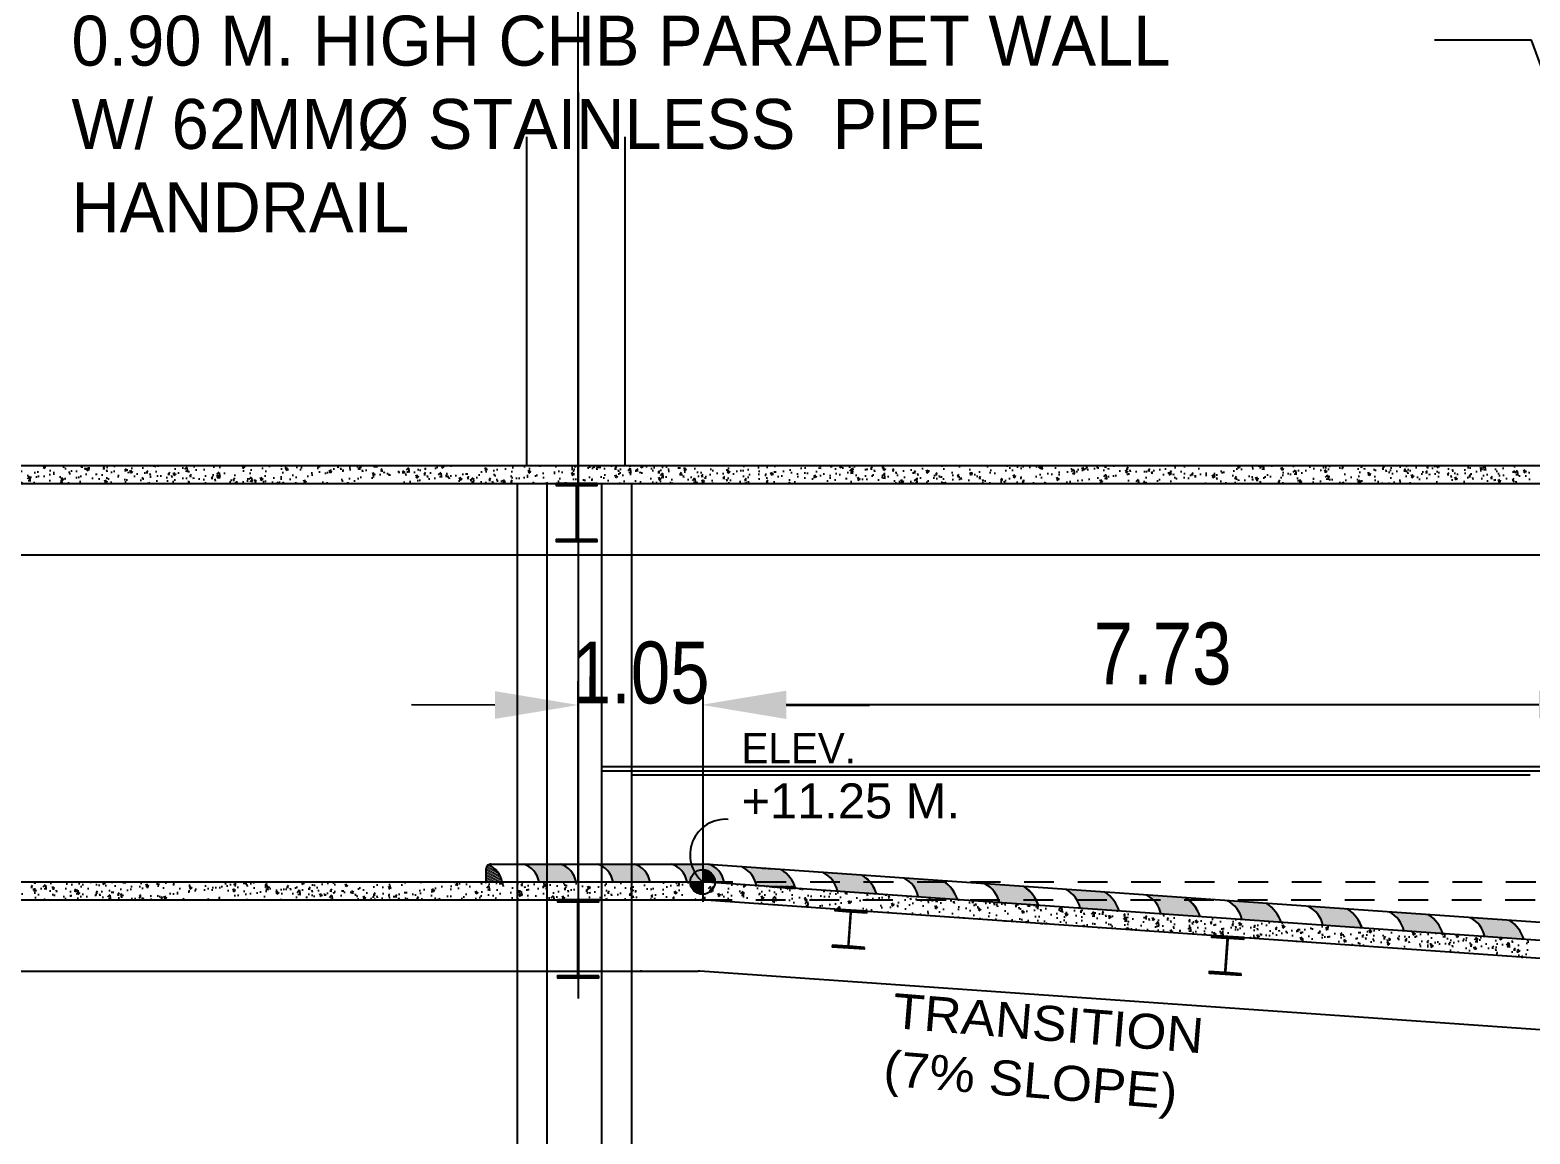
# Model space of a CAD drawing. Header units: millimetres. Extents: x 2148 to 2681, y 758 to 986.
# Drawn here: x 2183.54 to 2189.85, y 789.09 to 793.73 of the extents above; entities that cross this region are included whole.
import ezdxf

# ---------------------------------------------------------------- set-up
doc = ezdxf.new("R2010")
doc.units = ezdxf.units.MM
for name, pattern in [('CENTER2', [28.575, 19.05, -3.175, 3.175, -3.175]), ('HIDDEN2', [0.1875, 0.125, -0.0625]), ('PHANTOMX2', [5, 2.5, -0.5, 0.5, -0.5, 0.5, -0.5])]:
    doc.linetypes.add(name, pattern=pattern)
for name, color, linetype in [('0.4', 121, 'Continuous'), ('D', 1, 'Continuous'), ('DR', 7, 'Continuous'), ('grid', 241, 'PHANTOMX2'), ('hacht', 8, 'Continuous'), ('HATCH', 8, 'Continuous'), ('S_GRID LINES', 252, 'Continuous')]:
    doc.layers.add(name, color=color, linetype=linetype)
doc.styles.add('ARIALNW', font='ARIALN.TTF')
doc.styles.add('MMTX$0$ESMX$0$X-OPTA1D', font='x-opta1d')
doc.dimstyles.new('DIM 200', dxfattribs={"dimtxt": 0.36, "dimasz": 0.35, "dimexe": 0.1, "dimexo": 0, "dimgap": 0.08, "dimtad": 1, "dimlfac": 2, "dimrnd": 0.005, "dimzin": 1, "dimdsep": 46, "dimtxsty": 'ARIALNW', "dimcen": 0.09, "dimclrd": 6, "dimclre": 6, "dimclrt": 13, "dimadec": 0, "dimazin": 0, "dimtfac": 1, "dimtofl": 0, "dimtmove": 2, "dimatfit": 3, "dimfxl": 1, "dimtolj": 1, "dimtzin": 0, "dimarcsym": 0})
pattern_1 = [(50, (280.88047, -748.60761), (0.0910923345, -0.0079695428), [0.009525, -0.104775]), (355, (280.88047, -748.60761), (-0.017621413, 0.0955283214), [0.00762, -0.08382]), (100.451, (280.88806, -748.60828), (0.0734712508, 0.087558344), [0.008095, -0.089045]), (46.1842, (280.88047, -748.58221), (0.1355395204, -0.021021164), [0.0142875, -0.1571625]), (96.6356, (280.89177, -748.58396), (0.118702117, 0.123712778), [0.0121425, -0.1335675]), (351.184, (280.88047, -748.58221), (0.118702303, 0.123712559), [0.01143, -0.12573]), (21, (280.89317, -748.58856), (0.07580744, -0.0511327593), [0.009525, -0.104775]), (326, (280.89317, -748.58856), (0.030901014, 0.092093983), [0.00762, -0.08382]), (71.4514, (280.89949, -748.59282), (0.1067082454, 0.040961429), [0.008095, -0.089045]), (37.5, (280.88047, -748.607613), (0.00154430163, 0.04227751944), [0, -0.082804, 0, -0.08509, 0, -0.0841375]), (7.5, (280.88047, -748.607613), (0.03340983126, 0.0500902874), [0, -0.048514, 0, -0.080899, 0, -0.0320675]), (327.5, (280.85215, -748.607613), (0.0677952976, -0.002864372), [0, -0.03175, 0, -0.09906, 0, -0.131445]), (317.5, (280.83945, -748.607613), (0.0740645907, 0.0127132455), [0, -0.041275, 0, -0.065786, 0, -0.093345])]

# ---------------------------------------------------------------- blocks, each defined once
blk = doc.blocks.new('*D2215')
at = {"color": 6, "lineweight": -2, "transparency": 16777216}
for p, q in [((2185.8484, 792.0702), (2185.8484, 794.3504)), ((2190.0994, 791.8271), (2190.0994, 794.3504)), ((2186.1984, 794.2504), (2189.7494, 794.2504))]:
    blk.add_line(p, q, dxfattribs=at)
at = {"color": 6, "transparency": 16777216}
for points in [[(2186.1984, 794.3088), (2186.1984, 794.1921), (2185.8484, 794.2504)], [(2189.7494, 794.3088), (2189.7494, 794.1921), (2190.0994, 794.2504)]]:
    blk.add_solid(points, dxfattribs=at)
at = {"layer": 'Defpoints', "color": 0, "transparency": 16777216}
for p in [(2190.0994, 794.2504), (2185.8484, 792.0702), (2190.0994, 791.8271, 0)]:
    blk.add_point(p, dxfattribs=at)
at = {"color": 13, "transparency": 16777216, "insert": (2187.9739, 794.5142), "char_height": 0.36, "attachment_point": 5, "style": 'ARIALNW'}
blk.add_mtext('\\A1;8.50', dxfattribs=at)
blk = doc.blocks.new('*D2216')
at = {"color": 6, "lineweight": -2, "transparency": 16777216}
for p, q in [((2181.8484, 792.0702), (2181.8484, 794.3504)), ((2185.8484, 791.8271), (2185.8484, 794.3504)), ((2182.1984, 794.2504), (2185.4984, 794.2504))]:
    blk.add_line(p, q, dxfattribs=at)
at = {"color": 6, "transparency": 16777216}
for points in [[(2182.1984, 794.3088), (2182.1984, 794.1921), (2181.8484, 794.2504)], [(2185.4984, 794.3088), (2185.4984, 794.1921), (2185.8484, 794.2504)]]:
    blk.add_solid(points, dxfattribs=at)
at = {"layer": 'Defpoints', "color": 0, "transparency": 16777216}
for p in [(2185.8484, 794.2504), (2181.8484, 792.0702), (2185.8484, 791.8271, 0)]:
    blk.add_point(p, dxfattribs=at)
at = {"color": 13, "transparency": 16777216, "insert": (2183.8484, 794.5142), "char_height": 0.36, "attachment_point": 5, "style": 'ARIALNW'}
blk.add_mtext('\\A1;8.00', dxfattribs=at)
blk = doc.blocks.new('*D2222')
at = {"layer": 'D', "color": 6, "lineweight": -2, "transparency": 16777216}
for p, q in [((2185.8484, 790.1521), (2185.8488, 790.9957)), ((2186.3735, 790.1519), (2186.3739, 790.9955)), ((2185.4988, 790.8959), (2185.1488, 790.8961)), ((2186.7238, 790.8953), (2187.0738, 790.8952))]:
    blk.add_line(p, q, dxfattribs=at)
at = {"layer": 'D', "color": 6, "transparency": 16777216}
for points in [[(2185.4988, 790.9542), (2185.4988, 790.8376), (2185.8488, 790.8957)], [(2186.7239, 790.9537), (2186.7238, 790.837), (2186.3738, 790.8955)]]:
    blk.add_solid(points, dxfattribs=at)
at = {"layer": 'Defpoints', "color": 0, "transparency": 16777216}
for p in [(2185.8488, 790.8957), (2185.8484, 790.1521, 0), (2186.3735, 790.1519, 0)]:
    blk.add_point(p, dxfattribs=at)
at = {"layer": 'D', "color": 13, "transparency": 16777216, "insert": (2186.1114, 791.0306), "char_height": 0.26, "attachment_point": 5, "rotation": 359.97342, "style": 'ARIALNW'}
blk.add_mtext('\\A1;1.05', dxfattribs=at)
blk = doc.blocks.new('*D2223')
at = {"layer": 'D', "color": 6, "lineweight": -2, "transparency": 16777216}
for p, q in [((2186.3735, 790.1519), (2186.3735, 790.9978)), ((2190.2367, 789.8818), (2190.2367, 790.9978)), ((2186.7235, 790.8978), (2189.8867, 790.8978))]:
    blk.add_line(p, q, dxfattribs=at)
at = {"layer": 'D', "color": 6, "transparency": 16777216}
for points in [[(2186.7235, 790.9561), (2186.7235, 790.8394), (2186.3735, 790.8978)], [(2189.8867, 790.9561), (2189.8867, 790.8394), (2190.2367, 790.8978)]]:
    blk.add_solid(points, dxfattribs=at)
at = {"layer": 'Defpoints', "color": 0, "transparency": 16777216}
for p in [(2190.2367, 790.8978), (2186.3735, 790.1519, 0), (2190.2367, 789.8818, 0)]:
    blk.add_point(p, dxfattribs=at)
at = {"layer": 'D', "color": 13, "transparency": 16777216, "insert": (2188.3051, 791.1105), "char_height": 0.26, "attachment_point": 5, "style": 'ARIALNW'}
blk.add_mtext('\\A1;7.73', dxfattribs=at)
blk = doc.blocks.new('CROSS')
for points in [[(1929.661, 1536.438), (1929.661, 1536.31), (1929.784, 1536.31, 0.403523)], [(1929.661, 1536.182), (1929.661, 1536.31), (1929.527, 1536.31, 0.424985)]]:
    blk.add_hatch(color=2).paths.add_polyline_path(points)
at = {"color": 2}
for p, q in [((1929.661, 1536.104), (1929.661, 1536.512)), ((1929.388, 1536.31), (1929.927, 1536.31))]:
    blk.add_line(p, q, dxfattribs=at)
blk.add_circle((1929.656, 1536.31), 0.128, dxfattribs=at)

msp = doc.modelspace()

# ---------------------------------------------------------------- hatches: boundary and pattern name
at = {"layer": 'D'}
h = msp.add_hatch(dxfattribs=at)
h.set_pattern_fill('AR-CONC', color=256, scale=0.0005, style=0)
h.set_pattern_definition(pattern_1)
h.paths.add_polyline_path([(2184.540771, 791.9021405), (2183.3690792, 791.9021405), (2183.3690792, 791.8271405), (2184.540771, 791.8271405)])
h = msp.add_hatch(dxfattribs=at)
h.set_pattern_fill('AR-CONC', color=256, scale=0.0005, style=0)
h.set_pattern_definition(pattern_1)
h.paths.add_polyline_path([(2185.5935748, 791.9021405), (2184.540771, 791.9021405), (2184.540771, 791.8271405), (2185.5935748, 791.8271405)])
h = msp.add_hatch(dxfattribs=at)
h.set_pattern_fill('AR-CONC', color=256, scale=0.0005, style=0)
h.set_pattern_definition(pattern_1)
h.paths.add_polyline_path([(2186.0738887, 791.9021405), (2185.9478688, 791.9021405), (2185.9478688, 791.8271405), (2186.0738887, 791.8271405)])
h.paths.add_polyline_path([(2185.9478688, 791.9021405), (2185.8484396, 791.9021405), (2185.8484396, 791.8271405), (2185.9358229, 791.8271405), (2185.9478688, 791.8271405)])
h.paths.add_polyline_path([(2185.8484396, 791.9021405), (2185.7189693, 791.9021405), (2185.7189693, 791.8271405), (2185.8484396, 791.8271405)])
h.paths.add_polyline_path([(2185.7189693, 791.9021405), (2185.5935748, 791.9021405), (2185.5935748, 791.8271405), (2185.7189693, 791.8271405)])
h = msp.add_hatch(dxfattribs=at)
h.set_pattern_fill('AR-CONC', color=256, scale=0.0005, style=0)
h.set_pattern_definition(pattern_1)
h.paths.add_polyline_path([(2187.4288107, 791.9021405), (2186.0738887, 791.9021405), (2186.0738887, 791.8271405), (2187.4288107, 791.8271405)])
h = msp.add_hatch(dxfattribs=at)
h.set_pattern_fill('AR-CONC', color=256, scale=0.0005, style=0)
h.set_pattern_definition(pattern_1)
h.paths.add_polyline_path([(2188.7163393, 791.9021405), (2187.4288107, 791.9021405), (2187.4288107, 791.8271405), (2188.7163393, 791.8271405)])
h = msp.add_hatch(dxfattribs=at)
h.set_pattern_fill('AR-CONC', color=256, scale=0.0005, style=0)
h.set_pattern_definition(pattern_1)
h.paths.add_polyline_path([(2189.8484303, 791.9021405), (2188.7163393, 791.9021405), (2188.7163393, 791.8271405), (2189.8484303, 791.8271405)])
h = msp.add_hatch(dxfattribs=at)
h.set_pattern_fill('DOTS', color=256, scale=0.001, angle=4.02526987, style=0)
h.set_pattern_definition([(4.02526987, (279.9472075, -746.8576131), (0.0006803551272, 0.0016393023557), [0, -0.0015875])])
edge = h.paths.add_edge_path()
edge.add_arc((2185.4837304, 790.2044561), 0.0227943, 121.87147833, 180.49772234)
edge.add_line((2185.4609369, 790.2042581), (2185.4611633, 790.1521405))
edge.add_line((2185.4611633, 790.1521405), (2185.528872, 790.1521405))
edge.add_arc((2185.4328376, 790.1341724), 0.0977008, 10.59752916, 66.56463581)
h = msp.add_hatch(dxfattribs=at)
h.set_pattern_fill('DOTS', color=256, scale=0.001, angle=4.02526987, style=0)
h.set_pattern_definition([(4.02526987, (280.2582955, -746.8576131), (0.0006803551272, 0.0016393023557), [0, -0.0015875])])
h.paths.add_polyline_path([(2185.83996, 790.1521405, 0.274956796), (2185.7739655, 790.2271405), (2185.6184214, 790.2271405, -0.274956796), (2185.684416, 790.1521405)])
h = msp.add_hatch(dxfattribs=at)
h.set_pattern_fill('DOTS', color=256, scale=0.001, angle=4.02526987, style=0)
h.set_pattern_definition([(4.02526987, (280.5693835, -746.8576131), (0.0006803551272, 0.0016393023557), [0, -0.0015875])])
h.paths.add_polyline_path([(2186.151048, 790.1521405, 0.274956796), (2186.0850535, 790.2271405), (2185.9295095, 790.2271405, -0.274956796), (2185.995504, 790.1521405)])
h = msp.add_hatch(dxfattribs=at)
h.set_pattern_fill('DOTS', color=256, scale=0.001, angle=4.02526987, style=0)
h.set_pattern_definition([(4.02526987, (280.8804715, -746.8576131), (0.0006803551272, 0.0016393023557), [0, -0.0015875])])
h.paths.add_polyline_path([(2186.4621361, 790.1521405, 0.274956796), (2186.3961415, 790.2271405), (2186.2405975, 790.2271405, -0.274956796), (2186.306592, 790.1521405)])
at = {"layer": 'D', "extrusion": (2.04865e-08, -2.09146e-09, 1)}
h = msp.add_hatch(dxfattribs=at)
h.set_pattern_fill('DOTS', color=256, scale=0.001, angle=4.02526987, style=0)
h.set_pattern_definition([(4.02526987, (370.6589062, -875.5780285), (0.0006803551272, 0.0016393023557), [0, -0.0015875])])
h.paths.add_polyline_path([(2186.7034, 790.2038215), (2186.5382366, 790.2154848, -0.226428862), (2186.5988847, 790.1360152), (2186.7633952, 790.1243981, 0.168391638)])
at = {"layer": 'D'}
h = msp.add_hatch(dxfattribs=at)
h.set_pattern_fill('AR-CONC', color=256, scale=0.0005, style=0)
h.set_pattern_definition(pattern_1)
h.paths.add_polyline_path([(2184.540771, 790.1521405), (2183.3690792, 790.1521405), (2183.3690792, 790.0771405), (2184.540771, 790.0771405)])
h = msp.add_hatch(dxfattribs=at)
h.set_pattern_fill('AR-CONC', color=256, scale=0.0005, style=0)
h.set_pattern_definition(pattern_1)
h.paths.add_polyline_path([(2185.5935748, 790.1521405), (2184.540771, 790.1521405), (2184.540771, 790.0771405), (2185.5935748, 790.0771405)])
h = msp.add_hatch(dxfattribs=at)
h.set_pattern_fill('AR-CONC', color=256, scale=0.0005, style=0)
h.set_pattern_definition(pattern_1)
h.paths.add_polyline_path([(2186.0738887, 790.1521405), (2185.9478688, 790.1521405), (2185.9478688, 790.0771405), (2186.0738887, 790.0771405)])
h.paths.add_polyline_path([(2185.9478688, 790.1521405), (2185.8484396, 790.1521405), (2185.8484396, 790.0771405), (2185.9358229, 790.0771405), (2185.9478688, 790.0771405)])
h.paths.add_polyline_path([(2185.8484396, 790.1521405), (2185.7189693, 790.1521405), (2185.7189693, 790.0771405), (2185.8484396, 790.0771405)])
h.paths.add_polyline_path([(2185.7189693, 790.1521405), (2185.5935748, 790.1521405), (2185.5935748, 790.0771405), (2185.7189693, 790.0771405)])
h = msp.add_hatch(dxfattribs=at)
h.set_pattern_fill('AR-CONC', color=256, scale=0.0005, style=0)
h.set_pattern_definition(pattern_1)
h.paths.add_polyline_path([(2186.370019, 790.1521405), (2186.0738887, 790.1521405), (2186.0738887, 790.0771405), (2186.3673999, 790.0771405), (2186.3708835, 790.0768969), (2187.3387436, 790.0769171), (2187.3398777, 790.0843213)])
at = {"layer": 'D', "extrusion": (2.04865e-08, -2.09146e-09, 1)}
h = msp.add_hatch(dxfattribs=at)
h.set_pattern_fill('DOTS', color=256, scale=0.001, angle=4.02526987, style=0)
h.set_pattern_definition([(4.02526987, (370.9989574, -875.6018072), (0.0006803551272, 0.0016393023557), [0, -0.0015875])])
h.paths.add_polyline_path([(2187.0434512, 790.1800428), (2186.8782878, 790.1917061, -0.226428862), (2186.9389358, 790.1122366), (2187.1034464, 790.1006194, 0.168391638)])
h = msp.add_hatch(dxfattribs=at)
h.set_pattern_fill('DOTS', color=256, scale=0.001, angle=4.02526987, style=0)
h.set_pattern_definition([(4.02526987, (371.3390086, -875.6255859), (0.0006803551272, 0.0016393023557), [0, -0.0015875])])
h.paths.add_polyline_path([(2187.3835023, 790.1562641), (2187.218339, 790.1679274, -0.226428862), (2187.278987, 790.0884579), (2187.4434976, 790.0768407, 0.168391638)])
h = msp.add_hatch(dxfattribs=at)
h.set_pattern_fill('DOTS', color=256, scale=0.001, angle=4.02526987, style=0)
h.set_pattern_definition([(4.02526987, (371.6790598, -875.6493646), (0.0006803551272, 0.0016393023557), [0, -0.0015875])])
h.paths.add_polyline_path([(2187.7235535, 790.1324854), (2187.5583901, 790.1441487, -0.226428862), (2187.6190382, 790.0646792), (2187.7835487, 790.053062, 0.168391638)])
at = {"layer": 'D'}
h = msp.add_hatch(dxfattribs=at)
h.set_pattern_fill('AR-CONC', color=256, scale=0.0005, style=0)
h.set_pattern_definition(pattern_1)
h.paths.add_polyline_path([(2187.3387436, 790.0769171), (2186.3708835, 790.0768969), (2187.3284847, 790.0099349)])
at = {"layer": 'D', "extrusion": (2.04865e-08, -2.09146e-09, 1)}
h = msp.add_hatch(dxfattribs=at)
h.set_pattern_fill('DOTS', color=256, scale=0.001, angle=4.02526987, style=0)
h.set_pattern_definition([(4.02526987, (370.6589062, -875.5780285), (0.0006803551272, 0.0016393023557), [0, -0.0015875])])
edge = h.paths.add_edge_path()
edge.add_line((2186.7602012, 790.1333024), (2186.6373018, 790.1333024))
edge.add_line((2186.6373018, 790.1333024), (2186.7633952, 790.1243981))
edge.add_ellipse((2186.6188264, 790.0775644), major_axis=(0, 0.1519656), ratio=1, start_angle=-72.05007153, end_angle=-68.4828343)
at = {"layer": 'D'}
h = msp.add_hatch(dxfattribs=at)
h.set_pattern_fill('AR-CONC', color=256, scale=0.0005, style=0)
h.set_pattern_definition(pattern_1)
h.paths.add_polyline_path([(2188.4596945, 789.930833), (2188.4909981, 790.0038272), (2187.445732, 790.0769193), (2187.3387436, 790.0769171), (2187.3284847, 790.0099349)])
at = {"layer": 'D', "extrusion": (2.04865e-08, -2.09146e-09, 1)}
h = msp.add_hatch(dxfattribs=at)
h.set_pattern_fill('DOTS', color=256, scale=0.001, angle=4.02526987, style=0)
h.set_pattern_definition([(4.02526987, (372.0187238, -875.6728813), (0.0006803551272, 0.0016393023557), [0, -0.0015875])])
h.paths.add_polyline_path([(2188.0632175, 790.1089687), (2187.8980541, 790.1206319, -0.226428862), (2187.9587022, 790.0411624), (2188.1232128, 790.0295452, 0.168391638)])
h = msp.add_hatch(dxfattribs=at)
h.set_pattern_fill('DOTS', color=256, scale=0.001, angle=4.02526987, style=0)
h.set_pattern_definition([(4.02526987, (372.359165, -875.6969222), (0.0006803551272, 0.0016393023557), [0, -0.0015875])])
h.paths.add_polyline_path([(2188.4036587, 790.0849278), (2188.2384954, 790.0965911, -0.226428862), (2188.2991434, 790.0171216), (2188.463654, 790.0055044, 0.168391638)])
h = msp.add_hatch(dxfattribs=at)
h.set_pattern_fill('DOTS', color=256, scale=0.001, angle=4.02526987, style=0)
h.set_pattern_definition([(4.02526987, (372.698829, -875.720439), (0.0006803551272, 0.0016393023557), [0, -0.0015875])])
h.paths.add_polyline_path([(2188.7433227, 790.0614111), (2188.5781594, 790.0730744, -0.226428862), (2188.6388074, 789.9936048), (2188.803318, 789.9819876, 0.168391638)])
h = msp.add_hatch(dxfattribs=at)
h.set_pattern_fill('DOTS', color=256, scale=0.001, angle=4.02526987, style=0)
h.set_pattern_definition([(4.02526987, (373.0392702, -875.7444798), (0.0006803551272, 0.0016393023557), [0, -0.0015875])])
h.paths.add_polyline_path([(2189.0837639, 790.0373702), (2188.9186006, 790.0490335, -0.226428862), (2188.9792486, 789.969564), (2189.1437592, 789.9579468, 0.168391638)])
h = msp.add_hatch(dxfattribs=at)
h.set_pattern_fill('DOTS', color=256, scale=0.001, angle=4.02526987, style=0)
h.set_pattern_definition([(4.02526987, (373.3793214, -875.7682585), (0.0006803551272, 0.0016393023557), [0, -0.0015875])])
h.paths.add_polyline_path([(2189.4238151, 790.0135915), (2189.2586518, 790.0252548, -0.226428862), (2189.3192998, 789.9457853), (2189.4838104, 789.9341681, 0.168391638)])
at = {"layer": 'D'}
h = msp.add_hatch(dxfattribs=at)
h.set_pattern_fill('AR-CONC', color=256, scale=0.0005, style=0)
h.set_pattern_definition(pattern_1)
h.paths.add_polyline_path([(2189.8503793, 789.8335868), (2189.8503793, 789.90877), (2188.4909981, 790.0038272), (2188.4596945, 789.930833)])
at = {"layer": 'D', "extrusion": (2.04865e-08, -2.09146e-09, 1)}
h = msp.add_hatch(dxfattribs=at)
h.set_pattern_fill('DOTS', color=256, scale=0.001, angle=4.02526987, style=0)
h.set_pattern_definition([(4.02526987, (373.7193726, -875.7920371), (0.0006803551272, 0.0016393023557), [0, -0.0015875])])
h.paths.add_polyline_path([(2189.7638663, 789.9898128), (2189.5987029, 790.0014761, -0.226428862), (2189.659351, 789.9220066), (2189.8238615, 789.9103894, 0.168391638)])
at = {"layer": 'HATCH', "ltscale": 0.5}
h = msp.add_hatch(dxfattribs=at)
h.set_pattern_fill('ANSI31', color=256, scale=0.008573, style=0)
h.set_pattern_definition([(45, (70550.4929468, 3148.2174702), (-0.000757771095196, 0.000757771095196), [])])
edge = h.paths.add_edge_path()
edge.add_line((2185.9291543, 791.5913774), (2185.8483026, 791.5913774))
edge.add_arc((2185.8483026, 791.5947208), 0.0033433, 174.09726707, 269.99999992, ccw=False)
edge.add_line((2185.844977, 791.5950646), (2185.844977, 791.8148802))
edge.add_arc((2185.8483026, 791.815224), 0.0033433, 89.63455454, 185.90273272, ccw=False)
edge.add_line((2185.8483239, 791.8185673), (2185.9291543, 791.8185673))
edge.add_line((2185.9291543, 791.8185673), (2185.9291543, 791.8271405))
edge.add_line((2185.9291543, 791.8271405), (2185.7558873, 791.8271405))
edge.add_line((2185.7558873, 791.8271405), (2185.7558873, 791.8185673))
edge.add_line((2185.7558873, 791.8185673), (2185.8364825, 791.8185673))
edge.add_arc((2185.8365038, 791.815224), 0.0033433, -4.29209344, 90.36544518, ccw=False)
edge.add_line((2185.8398377, 791.8149738), (2185.8398377, 791.594971))
edge.add_arc((2185.8365038, 791.5947208), 0.0033433, -89.99999963, 4.29209365, ccw=False)
edge.add_line((2185.8365038, 791.5913774), (2185.7558873, 791.5913774))
edge.add_line((2185.7558873, 791.5913774), (2185.7558873, 791.5828042))
edge.add_line((2185.7558873, 791.5828042), (2185.9291543, 791.5828042))
edge.add_line((2185.9291543, 791.5828042), (2185.9291543, 791.5913774))
h = msp.add_hatch(dxfattribs=at)
h.set_pattern_fill('ANSI31', color=256, scale=0.008573, style=0)
h.set_pattern_definition([(45, (70550.4989368, 3146.4674702), (-0.000757771095196, 0.000757771095196), [])])
edge = h.paths.add_edge_path()
edge.add_line((2185.9351442, 789.7567802), (2185.8542925, 789.7567802))
edge.add_arc((2185.8542925, 789.7601235), 0.0033433, 174.09726707, 269.99999992, ccw=False)
edge.add_line((2185.8509669, 789.7604673), (2185.8509669, 790.0648802))
edge.add_arc((2185.8542925, 790.065224), 0.0033433, 89.63455454, 185.90273272, ccw=False)
edge.add_line((2185.8543139, 790.0685673), (2185.9351442, 790.0685673))
edge.add_line((2185.9351442, 790.0685673), (2185.9351442, 790.0771405))
edge.add_line((2185.9351442, 790.0771405), (2185.7618772, 790.0771405))
edge.add_line((2185.7618772, 790.0771405), (2185.7618772, 790.0685673))
edge.add_line((2185.7618772, 790.0685673), (2185.8424724, 790.0685673))
edge.add_arc((2185.8424937, 790.065224), 0.0033433, -4.29209344, 90.36544518, ccw=False)
edge.add_line((2185.8458276, 790.0649738), (2185.8458276, 789.7603737))
edge.add_arc((2185.8424937, 789.7601235), 0.0033433, -89.99999963, 4.29209365, ccw=False)
edge.add_line((2185.8424937, 789.7567802), (2185.7618772, 789.7567802))
edge.add_line((2185.7618772, 789.7567802), (2185.7618772, 789.748207))
edge.add_line((2185.7618772, 789.748207), (2185.9351442, 789.748207))
edge.add_line((2185.9351442, 789.748207), (2185.9351442, 789.7567802))
h = msp.add_hatch(dxfattribs=at)
h.set_pattern_fill('ANSI31', color=256, scale=0.006687, angle=-4, style=0)
h.set_pattern_definition([(40.9999999999, (55509.7415252, -1096.140448), (-0.000548391295441, 0.000630852021072), [])])
edge = h.paths.add_edge_path()
edge.add_line((2187.0522997, 789.8769582), (2186.989389, 789.8813573))
edge.add_arc((2186.989571, 789.8839588), 0.0026078, 170.09726707, 265.99999993, ccw=False)
edge.add_line((2186.987002, 789.8844072), (2186.9967316, 790.0235469))
edge.add_arc((2186.999338, 790.0236335), 0.0026078, 85.63455453, 181.90273272, ccw=False)
edge.add_line((2186.9995365, 790.0262338), (2187.0624306, 790.0218358))
edge.add_line((2187.0624306, 790.0218358), (2187.062897, 790.0285066))
edge.add_line((2187.062897, 790.0285066), (2186.928078, 790.037934))
edge.add_line((2186.928078, 790.037934), (2186.9276115, 790.0312632))
edge.add_line((2186.9276115, 790.0312632), (2186.9903226, 790.026878))
edge.add_arc((2186.9901573, 790.0242755), 0.0026078, -8.29209345, 86.36544516, ccw=False)
edge.add_line((2186.9927378, 790.0238994), (2186.982998, 789.884614))
edge.add_arc((2186.9803903, 789.8846007), 0.0026078, -93.99999963, 0.29209365, ccw=False)
edge.add_line((2186.9802084, 789.8819993), (2186.9174807, 789.8863857))
edge.add_line((2186.9174807, 789.8863857), (2186.9170142, 789.8797148))
edge.add_line((2186.9170142, 789.8797148), (2187.0518333, 789.8702874))
edge.add_line((2187.0518333, 789.8702874), (2187.0522997, 789.8769582))
h = msp.add_hatch(dxfattribs=at)
h.set_pattern_fill('ANSI31', color=256, scale=0.006687, angle=-4, style=0)
h.set_pattern_definition([(40.9999999999, (55511.3251387, -1096.251185), (-0.000548391295441, 0.000630852021072), [])])
edge = h.paths.add_edge_path()
edge.add_line((2188.6359132, 789.7662211), (2188.5730025, 789.7706203))
edge.add_arc((2188.5731844, 789.7732217), 0.0026078, 170.09726708, 265.99999993, ccw=False)
edge.add_line((2188.5706155, 789.7736702), (2188.5803451, 789.9128099))
edge.add_arc((2188.5829515, 789.9128965), 0.0026078, 85.63455453, 181.90273272, ccw=False)
edge.add_line((2188.58315, 789.9154967), (2188.6460441, 789.9110987))
edge.add_line((2188.6460441, 789.9110987), (2188.6465105, 789.9177695))
edge.add_line((2188.6465105, 789.9177695), (2188.5116914, 789.927197))
edge.add_line((2188.5116914, 789.927197), (2188.511225, 789.9205262))
edge.add_line((2188.511225, 789.9205262), (2188.5739361, 789.916141))
edge.add_arc((2188.5737708, 789.9135385), 0.0026078, -8.29209345, 86.36544516, ccw=False)
edge.add_line((2188.5763513, 789.9131624), (2188.5666115, 789.773877))
edge.add_arc((2188.5640038, 789.7738637), 0.0026078, -93.99999963, 0.29209365, ccw=False)
edge.add_line((2188.5638219, 789.7712623), (2188.5010941, 789.7756486))
edge.add_line((2188.5010941, 789.7756486), (2188.5006277, 789.7689778))
edge.add_line((2188.5006277, 789.7689778), (2188.6354468, 789.7595503))
edge.add_line((2188.6354468, 789.7595503), (2188.6359132, 789.7662211))

# ---------------------------------------------------------------- linework, layer by layer
at = {"color": 2}
for p in [(2177.5935748, 790.0771405, 0), (2190.2278948, 789.8071884, 0)]:
    msp.add_line(p, (2186.3673999, 790.0771405, 0), dxfattribs=at)
at = {"color": 2, "extrusion": (-2.44828e-10, -1.12271e-07, 1)}
msp.add_arc((2186.3639078, 789.9771405, -0.0000892), 0.1, 85.99999999, 90, dxfattribs=at)
at = {"layer": '0.4', "color": 4, "ltscale": 0.5}
for p, q in [((2177.5935748, 791.9021405, 0), (2212.831817, 791.9021405, 0)), ((2177.5935748, 790.1521405, 0), (2186.370019, 790.1521405, 0)), ((2190.2367056, 789.8817554, 0), (2186.370019, 790.1521405, 0))]:
    msp.add_line(p, q, dxfattribs=at)
at = {"layer": '0.4', "color": 4, "ltscale": 0.5, "extrusion": (-1.53209e-10, -1.07815e-07, 1)}
msp.add_arc((2186.3665269, 790.0521405, -0.0000855), 0.1, 85.99999999, 90, dxfattribs=at)
at = {"layer": '0.4', "color": 4, "ltscale": 0.5, "extrusion": (3.10087e-09, 4.43446e-08, 1)}
msp.add_arc((2186.3665269, 790.0521405, 0.0000419), 0.1, 85.99999999, 90, dxfattribs=at)
at = {"layer": 'D', "color": 8, "ltscale": 0.5}
for p, q in [((2185.6326322, 791.9021405, -0.0000001), (2185.6326322, 793.2843737, -0.0000001)), ((2186.0464202, 791.9021405, 0), (2186.0464202, 793.2843737, 0)), ((2185.5935748, 785.411652, -0.0000001), (2185.5935748, 791.8271405, -0.0000001)), ((2186.0738887, 785.411652, 0), (2186.0738887, 791.8271405, 0)), ((2189.9757739, 790.6365107, 0), (2185.9478688, 790.6365107, 0)), ((2189.9757739, 790.6171717, 0), (2185.9478688, 790.6171717, 0)), ((2189.8503793, 790.6015696, 0), (2186.0738887, 790.6015696, 0))]:
    msp.add_line(p, q, dxfattribs=at)
at = {"layer": 'D', "color": 3, "ltscale": 0.5}
for p, q in [((2185.7189693, 785.411652, 0), (2185.7189693, 791.8271405, 0)), ((2185.9478688, 785.411652, 0), (2185.9478688, 791.8271405, 0))]:
    msp.add_line(p, q, dxfattribs=at)
at = {"layer": 'D'}
msp.add_line((2185.4609361, 790.2044561, 0.0000001), (2185.4611633, 790.1521405, 0), dxfattribs=at)
at = {"layer": 'D', "color": 3, "ltscale": 0.5, "elevation": 0}
for points in [[(2185.9291543, 791.5913774), (2185.8483026, 791.5913774, -0.444720244), (2185.844977, 791.5950646), (2185.844977, 791.8148802, -0.446631522), (2185.8483239, 791.8185673), (2185.9291543, 791.8185673), (2185.9291543, 791.8271405), (2185.7558873, 791.8271405), (2185.7558873, 791.8185673), (2185.8364825, 791.8185673, -0.438228127), (2185.8398377, 791.8149738), (2185.8398377, 791.594971, -0.436328672), (2185.8365038, 791.5913774), (2185.7558873, 791.5913774), (2185.7558873, 791.5828042), (2185.9291543, 791.5828042)], [(2185.9351442, 789.7567802), (2185.8542925, 789.7567802, -0.444720244), (2185.8509669, 789.7604673), (2185.8509669, 790.0648802, -0.446631522), (2185.8543139, 790.0685673), (2185.9351442, 790.0685673), (2185.9351442, 790.0771405), (2185.7618772, 790.0771405), (2185.7618772, 790.0685673), (2185.8424724, 790.0685673, -0.438228127), (2185.8458276, 790.0649738), (2185.8458276, 789.7603737, -0.436328672), (2185.8424937, 789.7567802), (2185.7618772, 789.7567802), (2185.7618772, 789.748207), (2185.9351442, 789.748207)], [(2187.0522997, 789.8769582), (2186.989389, 789.8813573, -0.444720244), (2186.987002, 789.8844072), (2186.9967316, 790.0235469, -0.446631522), (2186.9995365, 790.0262338), (2187.0624306, 790.0218358), (2187.062897, 790.0285066), (2186.928078, 790.037934), (2186.9276115, 790.0312632), (2186.9903226, 790.026878, -0.438228127), (2186.9927378, 790.0238994), (2186.982998, 789.884614, -0.436328672), (2186.9802084, 789.8819993), (2186.9174807, 789.8863857), (2186.9170142, 789.8797148), (2187.0518333, 789.8702874)], [(2188.6359132, 789.7662211), (2188.5730025, 789.7706203, -0.444720244), (2188.5706155, 789.7736702), (2188.5803451, 789.9128099, -0.446631522), (2188.58315, 789.9154967), (2188.6460441, 789.9110987), (2188.6465105, 789.9177695), (2188.5116914, 789.927197), (2188.511225, 789.9205262), (2188.5739361, 789.916141, -0.438228127), (2188.5763513, 789.9131624), (2188.5666115, 789.773877, -0.436328672), (2188.5638219, 789.7712623), (2188.5010941, 789.7756486), (2188.5006277, 789.7689778), (2188.6354468, 789.7595503)]]:
    msp.add_lwpolyline(points, format="xyb", close=True, dxfattribs=at)
at = {"layer": 'D'}
for centre, radius, start, end in [((2186.4681072, 790.2665127, 0), 0.1488699, 85.69335144, 230.46494151), ((2185.4837304, 790.2044561, 0.0000001), 0.0227943, 95.62979577, 188.09692939), ((2185.4328376, 790.1341724, -0.0000003), 0.0977008, 10.59752916, 66.56463578), ((2185.5883816, 790.1341724, -0.0000002), 0.0977008, 10.59752916, 72.09332858), ((2185.7439256, 790.1341724, -0.0000002), 0.0977008, 10.59752916, 72.09332858), ((2185.8994697, 790.1341724, -0.0000001), 0.0977008, 10.59752916, 72.09332858), ((2186.0550137, 790.1341724, 0), 0.0977008, 10.59752916, 72.09332858), ((2186.2105577, 790.1341724, 0), 0.0977008, 10.59752916, 72.09332858), ((2186.3661017, 790.1341724, 0.0000001), 0.0977008, 10.59752916, 72.09332858)]:
    msp.add_arc(centre, radius, start, end, dxfattribs=at)
at = {"layer": 'D', "extrusion": (2.04865e-08, -2.09146e-09, 1)}
for centre, radius, start, end in [((2186.4849269, 790.1124838, 0.0000432), 0.1160335, 10.33589521, 62.66752688), ((2186.6184364, 790.0778266, 0.0000432), 0.1519656, 17.94992846, 56.18375889), ((2186.6184364, 790.0778266, 0.0000432), 0.1519656, 17.94992846, 56.18375889), ((2186.8253681, 790.088443, 0.0000432), 0.1160335, 11.83289491, 62.86602502), ((2186.9584875, 790.0540479, 0.0000432), 0.1519656, 17.94992846, 56.18375889), ((2186.9588776, 790.0537857, 0.0000432), 0.1519656, 17.94992846, 56.18375889), ((2187.1654193, 790.0646643, 0.0000432), 0.1160335, 11.83289491, 62.86602502), ((2187.2985387, 790.0302692, 0.0000432), 0.1519656, 17.94992846, 56.18375889), ((2187.2989288, 790.030007, 0.0000432), 0.1519656, 17.94992846, 56.18375889), ((2187.5054704, 790.0408856, 0.0000432), 0.1160335, 11.83289491, 62.86602502), ((2187.6382027, 790.0067524, 0.0000432), 0.1519656, 17.94992846, 56.18375889), ((2187.6389799, 790.0062284, 0.0000432), 0.1519656, 17.94992846, 56.18375889), ((2187.8451344, 790.0173688, 0.0000432), 0.1160335, 11.83289491, 62.86602502), ((2187.9786439, 789.9827116, 0.0000432), 0.1519656, 17.94992846, 56.18375889), ((2187.9786439, 789.9827116, 0.0000432), 0.1519656, 17.94992846, 56.18375889), ((2188.1855757, 789.993328, 0.0000432), 0.1160335, 11.83289491, 62.86602502), ((2188.318308, 789.9591948, 0.0000432), 0.1519656, 17.94992846, 56.18375889), ((2188.3190852, 789.9586708, 0.0000432), 0.1519656, 17.94992846, 56.18375889), ((2188.5252397, 789.9698112, 0.0000432), 0.1160335, 11.83289491, 62.86602502), ((2188.6587492, 789.935154, 0.0000432), 0.1519656, 17.94992846, 56.18375889), ((2188.6587492, 789.935154, 0.0000432), 0.1519656, 17.94992846, 56.18375889), ((2188.8656809, 789.9457704, 0.0000432), 0.1160335, 11.83289491, 62.86602502), ((2188.9988003, 789.9113753, 0.0000432), 0.1519656, 17.94992846, 56.18375889), ((2188.9991904, 789.9111132, 0.0000432), 0.1519656, 17.94992846, 56.18375889), ((2189.205732, 789.9219917, 0.0000432), 0.1160335, 11.83289491, 62.86602502), ((2189.3388515, 789.8875966, 0.0000432), 0.1519656, 17.94992846, 56.18375889), ((2189.3392416, 789.8873345, 0.0000432), 0.1519656, 17.94992846, 56.18375889), ((2189.5457832, 789.898213, 0.0000432), 0.1160335, 11.83289491, 62.86602502), ((2189.6792927, 789.8635558, 0.0000432), 0.1519656, 17.94992846, 56.18375889)]:
    msp.add_arc(centre, radius, start, end, dxfattribs=at)
at = {"layer": 'D', "ltscale": 0.5}
msp.add_arc((2186.6218602, 789.7083024, 0.0000009), 0.5, 85.99999999, 90, dxfattribs=at)
at = {"layer": 'D', "color": 2, "ltscale": 0.5, "extrusion": (-2.44828e-10, -1.12557e-07, 1)}
msp.add_arc((2186.3534316, 789.6771405, -0.0000894), 0.1, 85.99999999, 90, dxfattribs=at)
at = {"layer": 'DR', "ltscale": 0.5}
msp.add_line((2177.5935748, 791.8271405, 0), (2212.831817, 791.8271405, 0), dxfattribs=at)
at = {"layer": 'grid', "ltscale": 0.7}
msp.add_line((2185.8484396, 793.471201, 0), (2185.8484396, 795.1171836, 0), dxfattribs=at)
at = {"layer": 'hacht', "color": 8, "ltscale": 0.5}
for p, q in [((2177.5935748, 791.5271405, 0), (2212.831817, 791.5271405, 0)), ((2185.4814942, 790.2271405, 0), (2186.370019, 790.2271405, 0)), ((2190.2419373, 789.9565727, 0), (2186.3752507, 790.2269578, 0)), ((2177.5935748, 789.7771405, 0), (2186.3534316, 789.7771405, 0)), ((2190.2069678, 789.5079192, 0), (2186.3604072, 789.7768969, 0))]:
    msp.add_line(p, q, dxfattribs=at)
at = {"layer": 'hacht', "color": 8, "ltscale": 0.5, "extrusion": (-2.44828e-10, -3.55609e-08, 1)}
msp.add_arc((2186.1096992, 789.6771405, -0.0000286), 0.1, 85.99999999, 90, dxfattribs=at)
at = {"layer": 'HATCH', "linetype": 'HIDDEN2'}
for p, q in [((2186.3735025, 790.1518969, 0), (2197.9460948, 790.1521405, 0)), ((2186.3708835, 790.0768969, 0), (2198.0534584, 790.0771405, 0))]:
    msp.add_line(p, q, dxfattribs=at)
at = {"layer": 'S_GRID LINES', "linetype": 'CENTER2', "ltscale": 0.2}
msp.add_line((2185.8484396, 793.4716726, 0), (2185.8484396, 783.6519466, 0), dxfattribs=at)

# ---------------------------------------------------------------- block references
at = {"layer": 'D', "xscale": 0.4043520000001308, "yscale": 0.4043520000001308, "zscale": 0.4043520000001308}
msp.add_blockref('CROSS', (1406.1115577, 168.9417849, 0), dxfattribs=at)

# ---------------------------------------------------------------- texts
at = {"color": 2, "style": 'MMTX$0$ESMX$0$X-OPTA1D', "width": 1.1}
for s, p in [('TRANSITION', (2187.1660589, 789.5383128, 0.0000001)), ('(7%%% SLOPE)', (2187.1277672, 789.2967166, 0))]:
    msp.add_text(s, height=0.147, rotation=355.32154471, dxfattribs=at).set_placement(p)
at = {"color": 2, "insert": (2183.7189696, 793.7939285), "char_height": 0.21, "width": 26.660044338, "attachment_point": 1, "style": 'MMTX$0$ESMX$0$X-OPTA1D'}
msp.add_mtext('0.90 M. HIGH CHB PARAPET WALL\\PW/ 62MM%%C STAINLESS  PIPE \\PHANDRAIL', dxfattribs=at)
at = {"color": 2, "insert": (2186.5350091, 790.7778466, 0), "char_height": 0.147, "width": 3.275374304, "attachment_point": 1, "rotation": 0.01263539, "style": 'MMTX$0$ESMX$0$X-OPTA1D'}
msp.add_mtext('{\\H0.8639x;ELEV.} \\P{\\fArial|b0|i0|c0|p34;+11.25 \\fArial|b0|i0|c238|p34;M\\fArial|b0|i0|c0|p34;.}', dxfattribs=at)

# ---------------------------------------------------------------- dimensions: what is measured, and where the dimension line sits
at = {"color": 2}
for base, p1, p2, picture, middle in [((2185.8484396, 794.2504252, 0), (2181.8484396, 792.0702302, 0), (2185.8484396, 791.8271405, 0), '*D2216', (2183.8484396, 794.5142314, 0)), ((2190.0994462, 794.2504252, 0), (2185.8484396, 792.0702302, 0), (2190.0994462, 791.8271405, 0), '*D2215', (2187.9739429, 794.5142314, 0))]:
    dim = msp.add_linear_dim(base=base, p1=p1, p2=p2, dimstyle='DIM 200', dxfattribs=at)
    dim.commit()
    dim.dimension.update_dxf_attribs({"geometry": picture, "text_midpoint": middle})
at = {"layer": 'D', "color": 2}
dim = msp.add_linear_dim(base=(2190.2367056, 790.8977559, 0), p1=(2186.3735025, 790.1518969, 0), p2=(2190.2367056, 789.8817554, 0), dimstyle='DIM 200', override={"dimtxt": 0.26, "dimfxl": 0.03}, dxfattribs=at)
dim.commit()
dim.dimension.update_dxf_attribs({"geometry": '*D2223', "text_midpoint": (2188.3051041, 791.1105049, 0)})
dim = msp.add_linear_dim(base=(2185.8487846, 790.8957439, 0), p1=(2186.3735025, 790.1518969, 0), p2=(2185.8484396, 790.1521405, 0), angle=179.97341849, dimstyle='DIM 200', override={"dimtxt": 0.26, "dimfxl": 0.03}, dxfattribs=at)
dim.commit()
dim.dimension.update_dxf_attribs({"geometry": '*D2222', "text_midpoint": (2186.1114413, 791.0306265, 0), "dimtype": 161})

# ---------------------------------------------------------------- leaders
at = {"layer": 'D'}
msp.add_leader([(2190.9856409, 790.6171717, 0), (2189.855543, 793.6903387, 0), (2189.4485517, 793.6903387, 0)], dimstyle='DIM 200', override={"dimasz": 0.2, "dimtad": 0, "dimfxl": 0.03}, dxfattribs=at)

doc.saveas('drawing.dxf')
